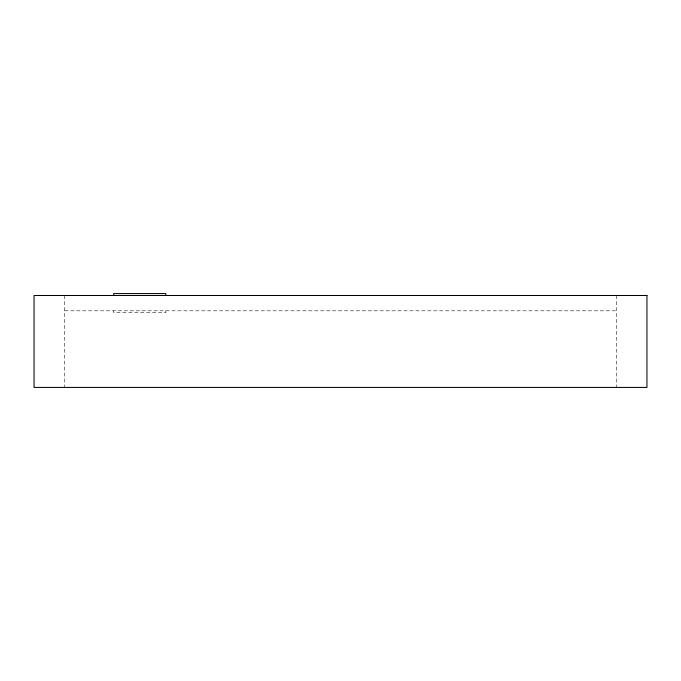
<?xml version="1.0" encoding="UTF-8"?>
<svg xmlns="http://www.w3.org/2000/svg" width="681" height="681" viewBox="0 0 681 681"><rect width="100%" height="100%" fill="white"/><g stroke="black" fill="none" stroke-linecap="round" stroke-linejoin="round"><path stroke-width="0.51" stroke-dasharray="3.4 2.55" d="M64.695 310.817L616.305 310.817M616.305 295.486L616.305 387.429M165.823 310.817L165.823 312.724L113.727 312.724L113.727 310.817M64.695 295.486L64.695 387.429"/><path stroke-width="1.02" d="M165.823 295.486L165.823 293.571L113.727 293.571L113.727 295.486M646.95 295.494L34.05 295.494L34.05 387.429L646.95 387.429L646.95 295.494"/></g></svg>
